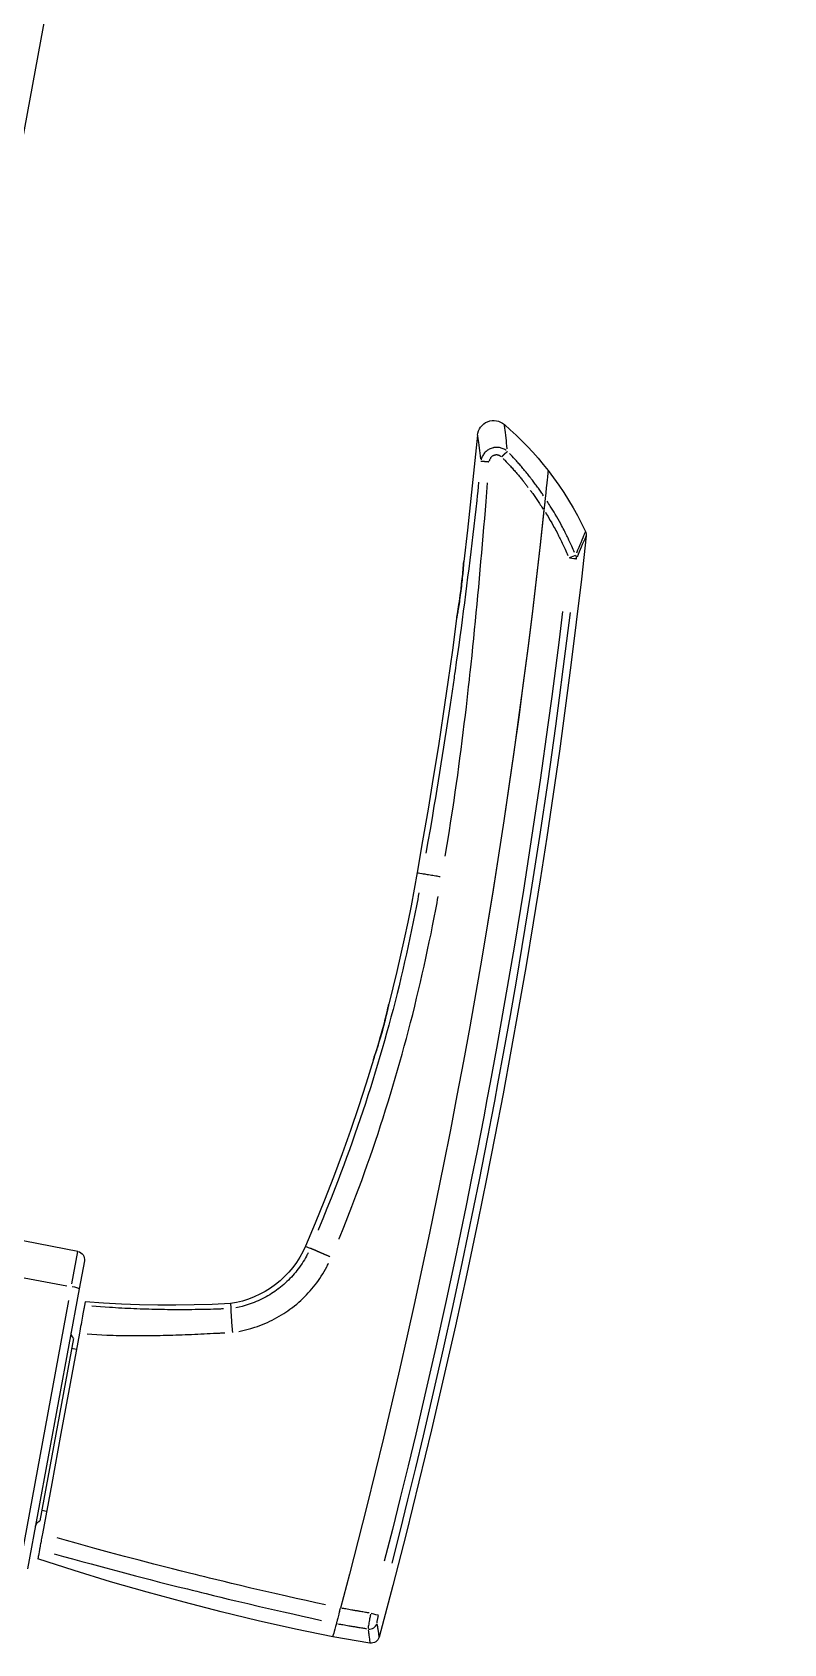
# Model space of a CAD drawing. Header units: millimetres. Extents: x 7086022 to 7120578, y 229555 to 276126.
# Drawn here: x 7107967.6 to 7108059.4, y 242827.8 to 243025 of the extents above; entities that cross this region are included whole.
import ezdxf
from ezdxf.xclip import XClip

# ---------------------------------------------------------------- set-up
doc = ezdxf.new("R2010")
doc.units = ezdxf.units.MM
doc.header["$LTSCALE"] = 100
doc.header["$XCLIPFRAME"] = 2
doc.layers.add('BP', color=7, linetype='Continuous')
doc.layers.add('U-84D-EX$0$DOR', color=4, linetype='Continuous')

# ---------------------------------------------------------------- blocks, each defined once
blk = doc.blocks.new('U-84D-EX$0$A$Cc7b664ce')
at = {"layer": 'U-84D-EX$0$DOR'}
blk.add_line((277.4, 58.62), (898.35, 172.95), dxfattribs=at)
at = {"layer": 'U-84D-EX$0$DOR', "color": 1}
for p, q in [((921.51, 155.99), (923.32, 146.25)), ((919.12, 144.92), (917.03, 155.73)), ((923.7, 144.75), (957.97, 151.06)), ((956.18, 151.74), (925.13, 146.03)), ((929.75, 145.46), (952.07, 149.57)), ((950.94, 148.75), (950.83, 149.34)), ((923.07, 145.64), (919.13, 144.92)), ((920.28, 144.12), (923.7, 144.75)), ((925.28, 144.03), (925.75, 144.11)), ((931.1, 145.1), (930.99, 145.69)), ((967.04, 109.22), (966.28, 113.76))]:
    blk.add_line(p, q, dxfattribs=at)
for centre, radius, start, end in [((952.9, 149.21), 0.9, 100.4323, 156.6833), ((920.1, 145.11), 1, 190.9323, 280.4323), ((790.69, 133.49), 135, 356.9342, 4.4752), ((929.1, 144.83), 0.9, 44.1813, 100.4323), ((913.72, 128.02), 11.91, 293.4792, 351.5661), ((838.78, 300.54), 200, 286.5093, 293.4792), ((895.76, 108.31), 0.5, 106.5093, 108.9849), ((895.76, 108.31), 0.5, 106.6331, 108.8611), ((966.05, 109.05), 1, 285.0126, 9.4323), ((838.78, 300.54), 200, 279.7819, 284.5048), ((889, 106.43), 0.5, 102.0022, 104.5048), ((757.38, 743.13), 650, 277.44826, 280.22462), ((841.71, 98.11), 0.5, 97.4483, 99.9525), ((757.38, 743.13), 650, 275.46043, 276.83171), ((834.76, 97.24), 0.5, 94.4661, 96.7072), ((834.76, 97.24), 0.5, 94.3416, 96.8317), ((819.43, 94.08), 2, 95.4604, 221.0267), ((848.09, 119.03), 40, 221.0267, 232.1808), ((848.09, 119.03), 40, 232.1808, 244.7397), ((831.45, 83.76), 1, 244.7397, 276.2755)]:
    blk.add_arc(centre, radius, start, end, dxfattribs=at)
at = {"layer": 'U-84D-EX$0$DOR', "color": 1, "extrusion": (0, 0, -1)}
for centre, major_axis, ratio, start_param, end_param in [((923.52, 145.74), (0.181, -0.983), 0.108626, 0.078103, 1.483966), ((963.4, 109.13), (0.255, -0.967), 0.008383, 0.192998, 1.4823), ((964.36, 109.29), (-0.168, -0.986), 0.963968, 4.463648, 5.770193), ((834.28, 84.92), (-0.374, -0.927), 0.002618, 0.453518, 1.490829), ((834.28, 84.92), (0.113, -0.994), 0.012948, 0.223292, 1.482452), ((834.28, 84.92), (0.358, -0.934), 0.852699, 0.32337, 0.803686)]:
    blk.add_ellipse(centre, major_axis=major_axis, ratio=ratio, start_param=start_param, end_param=end_param, dxfattribs=at)
at = {"layer": 'U-84D-EX$0$DOR', "color": 1}
for points in [[(929.13, 144.74), (937.31, 146.24), (945.49, 147.75), (953.66, 149.25)], [(955.61, 149.61), (956.37, 149.75), (956.75, 149.82), (956.75, 149.82)], [(966.28, 113.76), (963.83, 125.95), (960.64, 138.01), (956.75, 149.82)], [(925.5, 126.27), (925.5, 126.27), (925.7, 126.25), (926.11, 126.21)], [(926.11, 126.21), (926.11, 126.21), (926.11, 126.21), (926.11, 126.21)], [(926.11, 126.21), (926.11, 126.21), (926.11, 126.21), (926.11, 126.21)], [(918.47, 117.1), (918.48, 117.08), (918.56, 116.88), (918.73, 116.5)], [(963.22, 112.94), (963.07, 112.9), (962.92, 112.86), (962.76, 112.82)], [(962.76, 112.82), (962.76, 112.82), (962.76, 112.82), (962.76, 112.82)], [(964.65, 113.32), (965.65, 113.58), (966.28, 113.76), (966.28, 113.76)], [(964.65, 113.32), (965.65, 113.58), (966.28, 113.76), (966.28, 113.76)], [(964.65, 113.32), (964.65, 113.32), (964.65, 113.32), (964.65, 113.32)], [(872.76, 103.45), (872.77, 103.43), (872.8, 103.23), (872.87, 102.87)], [(872.88, 102.81), (872.88, 102.81), (872.88, 102.81), (872.88, 102.81)]]:
    blk.add_open_spline(points, degree=3, dxfattribs=at)
for points, knots in [([(953.66, 149.25), (953.92, 149.3), (954.18, 149.35), (954.65, 149.44), (954.87, 149.48), (955.19, 149.54), (955.31, 149.56), (955.5, 149.59), (955.56, 149.6), (955.61, 149.61)], [0, 0, 0, 0, 0.0787174, 0.0787174, 0.1569825, 0.1569825, 0.2148941, 0.2148941, 0.2727977, 0.2727977, 0.2727977, 0.2727977]), ([(962.37, 114.65), (962.02, 116.24), (961.67, 117.82), (960.87, 121.34), (960.42, 123.28), (959.67, 126.43), (959.38, 127.63), (958.9, 129.6), (958.71, 130.35), (958.15, 132.62), (957.76, 134.12), (956.75, 138.04), (956.11, 140.44), (955.04, 144.38), (954.61, 145.91), (954.18, 147.45)], [0.1765, 0.1765, 0.1765, 0.1765, 0.662652, 0.662652, 1.259972, 1.259972, 1.633298, 1.633298, 1.866626, 1.866626, 2.333282, 2.333282, 3.079933, 3.079933, 3.557905, 3.557905, 3.557905, 3.557905]), ([(956.11, 147.81), (956.54, 146.31), (956.95, 144.81), (958.02, 140.89), (958.65, 138.48), (959.67, 134.55), (960.05, 133.04), (960.61, 130.77), (960.8, 130.01), (961.28, 128.04), (961.58, 126.83), (962.33, 123.67), (962.78, 121.73), (963.57, 118.24), (963.92, 116.69), (964.26, 115.15)], [-3.546744, -3.546744, -3.546744, -3.546744, -3.079933, -3.079933, -2.333282, -2.333282, -1.866626, -1.866626, -1.633298, -1.633298, -1.259972, -1.259972, -0.662652, -0.662652, -0.189612, -0.189612, -0.189612, -0.189612]), ([(925.75, 144.11), (925.8, 144.12), (925.94, 144.15), (926.37, 144.23), (926.67, 144.28), (927.33, 144.41), (927.68, 144.47), (928.4, 144.6), (928.77, 144.67), (929.13, 144.74)], [0, 0, 0, 0, 0.138008, 0.138008, 0.2767768, 0.2767768, 0.3965237, 0.3965237, 0.508642, 0.508642, 0.508642, 0.508642]), ([(926.15, 127.11), (926.15, 127.28), (926.16, 127.44), (926.17, 127.61), (926.19, 128.1), (926.2, 128.6), (926.21, 129.1), (926.23, 129.6), (926.24, 130.1), (926.24, 130.6), (926.25, 131.09), (926.25, 131.59), (926.25, 132.09), (926.25, 132.59), (926.25, 133.09), (926.25, 133.58), (926.24, 134.08), (926.24, 134.58), (926.23, 135.08), (926.22, 135.12), (926.22, 135.16), (926.22, 135.19), (926.21, 135.65), (926.2, 136.11), (926.19, 136.57), (926.17, 137.07), (926.15, 137.57), (926.13, 138.07), (926.11, 138.56), (926.09, 139.06), (926.06, 139.56), (926.03, 140.06), (926, 140.55), (925.97, 141.05), (925.93, 141.77), (925.88, 142.5), (925.82, 143.22)], [0.102473, 0.102473, 0.102473, 0.102473, 0.153054, 0.153054, 0.153054, 0.306155, 0.306155, 0.306155, 0.459341, 0.459341, 0.459341, 0.612629, 0.612629, 0.612629, 0.766019, 0.766019, 0.766019, 0.919502, 0.919502, 0.919502, 0.931379, 0.931379, 0.931379, 1.073045, 1.073045, 1.073045, 1.226614, 1.226614, 1.226614, 1.380188, 1.380188, 1.380188, 1.533753, 1.533753, 1.533753, 1.757354, 1.757354, 1.757354, 1.757354]), ([(929.21, 143.8), (929.27, 143), (929.31, 142.19), (929.35, 141.38), (929.37, 140.86), (929.38, 140.35), (929.39, 139.84), (929.41, 139.33), (929.41, 138.82), (929.42, 138.31), (929.42, 137.8), (929.42, 137.28), (929.41, 136.77), (929.41, 136.3), (929.4, 135.83), (929.4, 135.36), (929.4, 135.32), (929.39, 135.28), (929.39, 135.24), (929.38, 134.73), (929.37, 134.22), (929.36, 133.7), (929.34, 133.19), (929.32, 132.68), (929.3, 132.17), (929.29, 131.66), (929.27, 131.15), (929.24, 130.64), (929.22, 130.13), (929.2, 129.62), (929.17, 129.11), (929.15, 128.6), (929.12, 128.09), (929.1, 127.58), (929.09, 127.38), (929.08, 127.17), (929.07, 126.96)], [-1.776877, -1.776877, -1.776877, -1.776877, -1.533753, -1.533753, -1.533753, -1.380188, -1.380188, -1.380188, -1.226614, -1.226614, -1.226614, -1.073045, -1.073045, -1.073045, -0.931379, -0.931379, -0.931379, -0.919502, -0.919502, -0.919502, -0.766019, -0.766019, -0.766019, -0.612629, -0.612629, -0.612629, -0.459341, -0.459341, -0.459341, -0.306155, -0.306155, -0.306155, -0.153054, -0.153054, -0.153054, -0.091255, -0.091255, -0.091255, -0.091255]), ([(926.11, 126.21), (926.16, 126.22), (926.28, 126.22), (926.68, 126.21), (926.94, 126.19), (927.52, 126.15), (927.81, 126.13), (928.4, 126.08), (928.7, 126.06), (929.01, 126.03), (929.02, 126.03), (929.02, 126.03)], [-0.427671, -0.427671, -0.427671, -0.427671, -0.3087961, -0.3087961, -0.1893948, -0.1893948, -0.0916754, -0.0916754, 0, 0, 0.0013793, 0.0013793, 0.0013793, 0.0013793]), ([(919.3, 116.77), (919.43, 116.84), (919.56, 116.9), (919.99, 117.14), (920.29, 117.32), (920.59, 117.51), (920.88, 117.7), (921.17, 117.91), (921.44, 118.13), (921.72, 118.34), (921.99, 118.57), (922.25, 118.81), (922.5, 119.05), (922.75, 119.3), (922.99, 119.56), (923.23, 119.82), (923.45, 120.09), (923.67, 120.37), (923.68, 120.39), (923.7, 120.42), (923.71, 120.44), (923.91, 120.7), (924.09, 120.96), (924.27, 121.24), (924.46, 121.54), (924.64, 121.84), (924.8, 122.15), (924.96, 122.47), (925.11, 122.79), (925.25, 123.11), (925.39, 123.44), (925.51, 123.77), (925.62, 124.1), (925.78, 124.59), (925.91, 125.08), (926, 125.59)], [4.936543, 4.936543, 4.936543, 4.936543, 4.988998, 4.988998, 5.119098, 5.119098, 5.119098, 5.24919, 5.24919, 5.24919, 5.379509, 5.379509, 5.379509, 5.510197, 5.510197, 5.510197, 5.640757, 5.640757, 5.640757, 5.650215, 5.650215, 5.650215, 5.771279, 5.771279, 5.771279, 5.901998, 5.901998, 5.901998, 6.032925, 6.032925, 6.032925, 6.163678, 6.163678, 6.163678, 6.353624, 6.353624, 6.353624, 6.353624]), ([(928.9, 125.24), (928.77, 124.58), (928.6, 123.92), (928.39, 123.27), (928.26, 122.86), (928.1, 122.45), (927.93, 122.05), (927.76, 121.65), (927.58, 121.25), (927.37, 120.87), (927.17, 120.48), (926.95, 120.1), (926.71, 119.74), (926.49, 119.4), (926.26, 119.07), (926.02, 118.75), (926, 118.72), (925.98, 118.7), (925.96, 118.67), (925.69, 118.33), (925.41, 117.99), (925.12, 117.67), (924.82, 117.35), (924.51, 117.04), (924.19, 116.75), (923.87, 116.45), (923.54, 116.17), (923.2, 115.91), (922.85, 115.64), (922.5, 115.39), (922.14, 115.16), (921.77, 114.92), (921.4, 114.7), (920.86, 114.42), (920.71, 114.34), (920.55, 114.27)], [-6.367155, -6.367155, -6.367155, -6.367155, -6.163678, -6.163678, -6.163678, -6.032925, -6.032925, -6.032925, -5.901998, -5.901998, -5.901998, -5.771279, -5.771279, -5.771279, -5.650215, -5.650215, -5.650215, -5.640757, -5.640757, -5.640757, -5.510197, -5.510197, -5.510197, -5.379509, -5.379509, -5.379509, -5.24919, -5.24919, -5.24919, -5.119098, -5.119098, -5.119098, -4.988998, -4.988998, -4.937256, -4.937256, -4.937256, -4.937256]), ([(875.24, 103.23), (875.77, 103.32), (876.3, 103.42), (876.83, 103.53), (878.14, 103.78), (879.45, 104.04), (880.75, 104.32), (882.05, 104.6), (883.35, 104.89), (884.65, 105.19), (885.95, 105.5), (887.24, 105.81), (888.53, 106.14), (889.82, 106.47), (891.11, 106.82), (892.39, 107.17), (893.67, 107.53), (894.95, 107.9), (896.23, 108.28), (896.23, 108.28), (897.51, 108.66), (898.78, 109.05), (900.05, 109.46), (901.32, 109.87), (902.58, 110.29), (903.84, 110.72), (905.1, 111.15), (906.35, 111.6), (907.61, 112.06), (908.86, 112.51), (910.1, 112.98), (911.34, 113.47), (913.03, 114.12), (914.71, 114.8), (916.38, 115.5), (916.43, 115.52), (916.48, 115.54), (916.52, 115.56)], [0.240509, 0.240509, 0.240509, 0.240509, 0.404642, 0.404642, 0.404642, 0.809226, 0.809226, 0.809226, 1.213815, 1.213815, 1.213815, 1.618461, 1.618461, 1.618461, 2.023217, 2.023217, 2.023217, 2.427959, 2.427959, 2.428128, 2.428128, 2.833118, 2.833118, 2.833118, 3.238107, 3.238107, 3.238107, 3.643132, 3.643132, 3.643132, 4.048229, 4.048229, 4.048229, 4.598889, 4.598889, 4.598889, 4.614801, 4.614801, 4.614801, 4.614801]), ([(828.37, 87.93), (850.97, 90.36), (873.47, 93.65), (918.32, 101.94), (940.65, 106.95), (962.76, 112.82)], [-13.837182, -13.837182, -13.837182, -13.837182, -7.017999, -7.017999, -0.154212, -0.154212, -0.154212, -0.154212]), ([(828.43, 87.94), (851.01, 90.37), (873.49, 93.65), (918.32, 101.94), (940.65, 106.95), (962.76, 112.82)], [-13.831102, -13.831102, -13.831102, -13.831102, -7.017999, -7.017999, -0.154076, -0.154076, -0.154076, -0.154076]), ([(917.59, 113), (917.54, 112.98), (917.49, 112.96), (917.44, 112.94), (915.74, 112.24), (914.03, 111.57), (912.32, 110.92), (911.05, 110.45), (909.78, 109.98), (908.51, 109.53), (907.24, 109.08), (905.96, 108.65), (904.68, 108.22), (903.4, 107.8), (902.11, 107.39), (900.82, 106.99), (899.53, 106.59), (898.24, 106.2), (896.94, 105.83), (896.94, 105.83), (895.64, 105.46), (894.34, 105.1), (893.04, 104.75), (891.74, 104.4), (890.43, 104.06), (889.12, 103.74), (887.81, 103.42), (886.5, 103.11), (885.18, 102.81), (883.87, 102.51), (882.55, 102.22), (881.23, 101.95), (879.91, 101.67), (878.59, 101.41), (877.26, 101.16), (876.73, 101.06), (876.19, 100.96), (875.66, 100.86)], [-4.614848, -4.614848, -4.614848, -4.614848, -4.598889, -4.598889, -4.598889, -4.048229, -4.048229, -4.048229, -3.643132, -3.643132, -3.643132, -3.238107, -3.238107, -3.238107, -2.833118, -2.833118, -2.833118, -2.428128, -2.428128, -2.427959, -2.427959, -2.023217, -2.023217, -2.023217, -1.618461, -1.618461, -1.618461, -1.213815, -1.213815, -1.213815, -0.809226, -0.809226, -0.809226, -0.404642, -0.404642, -0.404642, -0.241406, -0.241406, -0.241406, -0.241406]), ([(963.36, 109.29), (963.33, 109.45), (963.31, 109.61), (963.25, 109.96), (963.21, 110.16), (963.16, 110.48), (963.14, 110.61), (963.1, 110.81), (963.09, 110.88), (963.05, 111.12), (963.02, 111.27), (962.96, 111.67), (962.91, 111.92), (962.84, 112.32), (962.82, 112.48), (962.79, 112.63)], [0.0190261, 0.0190261, 0.0190261, 0.0190261, 0.0667994, 0.0667994, 0.127013, 0.127013, 0.1646465, 0.1646465, 0.1881674, 0.1881674, 0.2352093, 0.2352093, 0.3104763, 0.3104763, 0.3575292, 0.3575292, 0.3575292, 0.3575292]), ([(963.22, 112.94), (963.31, 112.96), (963.41, 112.99), (963.74, 113.07), (963.95, 113.13), (964.26, 113.21), (964.36, 113.24), (964.54, 113.29), (964.61, 113.31), (964.65, 113.32)], [0.047914, 0.047914, 0.047914, 0.047914, 0.0787286, 0.0787286, 0.157191, 0.157191, 0.2113744, 0.2113744, 0.2655223, 0.2655223, 0.2655223, 0.2655223]), ([(964.68, 113.12), (964.72, 112.92), (964.75, 112.72), (964.83, 112.27), (964.87, 112.02), (964.94, 111.62), (964.97, 111.47), (965.01, 111.24), (965.02, 111.16), (965.05, 110.96), (965.07, 110.83), (965.13, 110.51), (965.16, 110.31), (965.22, 109.96), (965.25, 109.8), (965.28, 109.64)], [-0.3719583, -0.3719583, -0.3719583, -0.3719583, -0.3104763, -0.3104763, -0.2352093, -0.2352093, -0.1881674, -0.1881674, -0.1646465, -0.1646465, -0.127013, -0.127013, -0.0667994, -0.0667994, -0.0183551, -0.0183551, -0.0183551, -0.0183551]), ([(895.58, 108.77), (895.53, 108.75), (895.44, 108.72), (894.77, 108.5), (893.45, 108.07), (890.81, 107.34), (889.55, 107.06), (888.95, 106.93), (888.88, 106.91), (888.89, 106.92)], [0.0472943, 0.0472943, 0.0472943, 0.0472943, 0.1287393, 0.1287393, 0.4863063, 0.4863063, 0.8392898, 0.8392898, 0.945886, 0.945886, 0.945886, 0.945886]), ([(888.9, 106.92), (888.9, 106.92), (888.96, 106.93), (889.19, 106.98), (889.36, 107.02), (889.79, 107.12), (890.05, 107.18), (890.64, 107.32), (890.97, 107.4), (891.65, 107.57), (892, 107.67), (892.71, 107.87), (893.06, 107.97), (893.73, 108.17), (894.05, 108.27), (894.61, 108.45), (894.85, 108.53), (895.24, 108.66), (895.39, 108.71), (895.56, 108.76), (895.6, 108.78), (895.6, 108.78)], [-0.945886, -0.945886, -0.945886, -0.945886, -0.8494475, -0.8494475, -0.7527157, -0.7527157, -0.6567744, -0.6567744, -0.5614005, -0.5614005, -0.4656036, -0.4656036, -0.3692329, -0.3692329, -0.2725208, -0.2725208, -0.1761168, -0.1761168, -0.0798196, -0.0798196, 0, 0, 0, 0]), ([(963.52, 109.14), (963.58, 109.15), (963.65, 109.16), (963.89, 109.21), (964.05, 109.25), (964.46, 109.32), (964.69, 109.36), (965.05, 109.42), (965.19, 109.44), (965.27, 109.44)], [-0.1252188, -0.1252188, -0.1252188, -0.1252188, -0.1153331, -0.1153331, -0.0889713, -0.0889713, -0.0467923, -0.0467923, -0.0065905, -0.0065905, -0.0065905, -0.0065905]), ([(965.47, 109.42), (965.68, 109.39), (965.88, 109.36), (966.43, 109.28), (966.72, 109.25), (966.97, 109.22), (967.02, 109.22), (967.03, 109.22)], [-2.464583, -2.464583, -2.464583, -2.464583, -2.213684, -2.213684, -1.677033, -1.677033, -1.400673, -1.400673, -1.400673, -1.400673]), ([(831.56, 82.76), (859.7, 85.86), (887.72, 90.29), (932.51, 99.55), (949.48, 103.57), (966.31, 108.09)], [0, 0, 0, 0, 8.492381, 8.492381, 13.720401, 13.720401, 13.720401, 13.720401]), ([(840.8, 85.67), (845.43, 86.23), (850.06, 86.82), (863.69, 88.68), (872.68, 90.05), (887.25, 92.48), (892.85, 93.47), (901.23, 95.03), (904.02, 95.57), (911.26, 96.99), (915.72, 97.9), (927.28, 100.35), (934.38, 101.94), (946.66, 104.85), (951.85, 106.13), (957.03, 107.46)], [0.985761, 0.985761, 0.985761, 0.985761, 2.385919, 2.385919, 5.112683, 5.112683, 6.81691, 6.81691, 7.669024, 7.669024, 9.032406, 9.032406, 11.213818, 11.213818, 12.817208, 12.817208, 12.817208, 12.817208]), ([(957.28, 106.51), (952.09, 105.19), (946.9, 103.91), (934.6, 100.99), (927.5, 99.4), (915.92, 96.95), (911.47, 96.04), (904.21, 94.61), (901.42, 94.08), (893.03, 92.52), (887.43, 91.53), (872.84, 89.09), (863.84, 87.72), (850.2, 85.86), (845.56, 85.27), (840.93, 84.71)], [-12.817208, -12.817208, -12.817208, -12.817208, -11.213818, -11.213818, -9.032406, -9.032406, -7.669024, -7.669024, -6.81691, -6.81691, -5.112683, -5.112683, -2.385919, -2.385919, -0.985761, -0.985761, -0.985761, -0.985761]), ([(964.59, 108.33), (964.55, 108.33), (964.48, 108.33), (964.3, 108.31), (964.18, 108.29), (963.98, 108.25), (963.89, 108.23), (963.78, 108.2), (963.74, 108.19), (963.71, 108.18)], [0.0065905, 0.0065905, 0.0065905, 0.0065905, 0.0467923, 0.0467923, 0.0889713, 0.0889713, 0.1153331, 0.1153331, 0.1252188, 0.1252188, 0.1252188, 0.1252188]), ([(966.31, 108.09), (966.29, 108.09), (966.24, 108.09), (966, 108.12), (965.72, 108.15), (965.17, 108.24), (964.97, 108.27), (964.76, 108.3)], [1.400673, 1.400673, 1.400673, 1.400673, 1.677033, 1.677033, 2.213684, 2.213684, 2.464583, 2.464583, 2.464583, 2.464583]), ([(872.88, 102.78), (872.89, 102.73), (872.9, 102.63), (872.95, 102.33), (872.98, 102.12), (873.06, 101.65), (873.1, 101.42), (873.17, 100.99), (873.2, 100.8), (873.24, 100.61)], [-0.3346486, -0.3346486, -0.3346486, -0.3346486, -0.2532196, -0.2532196, -0.1537994, -0.1537994, -0.0745043, -0.0745043, -0.0161853, -0.0161853, -0.0161853, -0.0161853]), ([(824.97, 95.92), (825.72, 96), (826.47, 96.08), (827.23, 96.16), (828.62, 96.32), (830.01, 96.47), (831.4, 96.64), (832.79, 96.8), (834.18, 96.96), (835.57, 97.13), (836.95, 97.31), (838.34, 97.48), (839.73, 97.66), (841.12, 97.84), (842.5, 98.03), (843.89, 98.22), (845.28, 98.41), (846.66, 98.6), (848.05, 98.8), (848.34, 98.84), (848.64, 98.88), (848.94, 98.93), (850.03, 99.08), (851.11, 99.24), (852.2, 99.41), (853.58, 99.61), (854.96, 99.82), (856.35, 100.04), (857.73, 100.25), (859.11, 100.47), (860.49, 100.7), (861.87, 100.92), (863.25, 101.15), (864.63, 101.38), (866.54, 101.7), (868.46, 102.03), (870.37, 102.36)], [1.214693, 1.214693, 1.214693, 1.214693, 1.442491, 1.442491, 1.442491, 1.863272, 1.863272, 1.863272, 2.284193, 2.284193, 2.284193, 2.705238, 2.705238, 2.705238, 3.126382, 3.126382, 3.126382, 3.547595, 3.547595, 3.547595, 3.638369, 3.638369, 3.638369, 3.968845, 3.968845, 3.968845, 4.390103, 4.390103, 4.390103, 4.811346, 4.811346, 4.811346, 5.23256, 5.23256, 5.23256, 5.817017, 5.817017, 5.817017, 5.817017]), ([(870.75, 100), (868.83, 99.68), (866.91, 99.37), (864.99, 99.08), (863.6, 98.87), (862.21, 98.67), (860.82, 98.48), (859.43, 98.29), (858.04, 98.11), (856.64, 97.93), (855.25, 97.75), (853.86, 97.59), (852.46, 97.42), (851.37, 97.3), (850.28, 97.17), (849.18, 97.05), (848.88, 97.02), (848.58, 96.99), (848.28, 96.95), (846.89, 96.8), (845.49, 96.66), (844.1, 96.52), (842.7, 96.38), (841.3, 96.24), (839.91, 96.11), (838.51, 95.98), (837.11, 95.85), (835.72, 95.73), (834.32, 95.6), (832.92, 95.48), (831.53, 95.36), (830.13, 95.24), (828.73, 95.12), (827.34, 95.01), (826.58, 94.94), (825.82, 94.88), (825.07, 94.82)], [-5.816097, -5.816097, -5.816097, -5.816097, -5.23256, -5.23256, -5.23256, -4.811346, -4.811346, -4.811346, -4.390103, -4.390103, -4.390103, -3.968845, -3.968845, -3.968845, -3.638369, -3.638369, -3.638369, -3.547595, -3.547595, -3.547595, -3.126382, -3.126382, -3.126382, -2.705238, -2.705238, -2.705238, -2.284193, -2.284193, -2.284193, -1.863272, -1.863272, -1.863272, -1.442491, -1.442491, -1.442491, -1.214645, -1.214645, -1.214645, -1.214645]), ([(834.72, 97.74), (834.72, 97.74), (834.78, 97.75), (835.02, 97.77), (835.19, 97.78), (835.64, 97.82), (835.9, 97.84), (836.51, 97.9), (836.84, 97.93), (837.55, 98.01), (837.91, 98.06), (838.64, 98.15), (839.01, 98.2), (839.7, 98.29), (840.02, 98.34), (840.59, 98.43), (840.84, 98.47), (841.25, 98.54), (841.4, 98.57), (841.58, 98.6), (841.62, 98.61), (841.62, 98.61)], [-1.8901765, -1.8901765, -1.8901765, -1.8901765, -1.7941071, -1.7941071, -1.6978563, -1.6978563, -1.6017526, -1.6017526, -1.5057726, -1.5057726, -1.4095339, -1.4095339, -1.3133859, -1.3133859, -1.2176651, -1.2176651, -1.1220637, -1.1220637, -1.0255377, -1.0255377, -0.9452277, -0.9452277, -0.9452277, -0.9452277]), ([(841.58, 98.6), (841.48, 98.58), (841.21, 98.53), (840.11, 98.35), (839.1, 98.2), (837.21, 97.97), (836.33, 97.88), (835.32, 97.79), (835.02, 97.77), (834.81, 97.75), (834.77, 97.75), (834.75, 97.74)], [0.9924751, 0.9924751, 0.9924751, 0.9924751, 1.1624396, 1.1624396, 1.426455, 1.426455, 1.6565184, 1.6565184, 1.800308, 1.800308, 1.8429291, 1.8429291, 1.8429291, 1.8429291]), ([(819.24, 96.07), (819.25, 96.07), (819.27, 96.07), (819.36, 96.06), (819.48, 96.04), (819.91, 95.98), (820.31, 95.92), (821.19, 95.81), (821.64, 95.75), (822.13, 95.69)], [0.055465, 0.055465, 0.055465, 0.055465, 0.1489948, 0.1489948, 0.3873866, 0.3873866, 0.7688134, 0.7688134, 1.0538342, 1.0538342, 1.0538342, 1.0538342]), ([(821.08, 92.55), (821.05, 92.6), (821.02, 92.65), (820.99, 92.69), (820.91, 92.83), (820.85, 92.98), (820.8, 93.15), (820.75, 93.3), (820.72, 93.47), (820.72, 93.64), (820.71, 93.79), (820.73, 93.93), (820.75, 94.08), (820.76, 94.1), (820.76, 94.12), (820.77, 94.14), (820.81, 94.31), (820.86, 94.47), (820.94, 94.62), (821.02, 94.77), (821.12, 94.9), (821.23, 95.02), (821.34, 95.15), (821.46, 95.26), (821.6, 95.34), (821.73, 95.43), (821.88, 95.51), (822.02, 95.56), (822.09, 95.59), (822.16, 95.61), (822.24, 95.62)], [0.7634671, 0.7634671, 0.7634671, 0.7634671, 0.7719575, 0.7719575, 0.7719575, 0.7959336, 0.7959336, 0.7959336, 0.8194851, 0.8194851, 0.8194851, 0.8396935, 0.8396935, 0.8396935, 0.8426581, 0.8426581, 0.8426581, 0.8658987, 0.8658987, 0.8658987, 0.8893235, 0.8893235, 0.8893235, 0.9131661, 0.9131661, 0.9131661, 0.9372907, 0.9372907, 0.9372907, 0.9487167, 0.9487167, 0.9487167, 0.9487167]), ([(817.92, 92.77), (817.92, 92.77), (817.92, 92.77), (817.92, 92.77), (817.92, 92.77), (817.92, 92.77), (817.92, 92.77)], [-0.0009102932, -0.0009102932, -0.0009102932, -0.0009102932, 0, 0, 0, 0.0000013988, 0.0000013988, 0.0000013988, 0.0000013988]), ([(820.9, 92.43), (820.41, 92.48), (819.97, 92.52), (819.06, 92.63), (818.64, 92.68), (818.18, 92.74), (818.05, 92.75), (817.96, 92.77), (817.94, 92.77), (817.93, 92.77)], [-1.035833, -1.035833, -1.035833, -1.035833, -0.7688134, -0.7688134, -0.3873866, -0.3873866, -0.1489948, -0.1489948, -0.055364, -0.055364, -0.055364, -0.055364]), ([(822.42, 94.6), (822.38, 94.59), (822.34, 94.58), (822.3, 94.57), (822.22, 94.55), (822.15, 94.52), (822.07, 94.48), (822, 94.44), (821.94, 94.4), (821.88, 94.34), (821.82, 94.29), (821.77, 94.23), (821.73, 94.16), (821.69, 94.09), (821.66, 94.02), (821.64, 93.94), (821.63, 93.93), (821.63, 93.92), (821.63, 93.91), (821.61, 93.85), (821.61, 93.78), (821.61, 93.71), (821.62, 93.63), (821.63, 93.55), (821.66, 93.48), (821.69, 93.4), (821.72, 93.33), (821.77, 93.27), (821.79, 93.24), (821.8, 93.22), (821.82, 93.2)], [-0.9487167, -0.9487167, -0.9487167, -0.9487167, -0.9372907, -0.9372907, -0.9372907, -0.9131661, -0.9131661, -0.9131661, -0.8893235, -0.8893235, -0.8893235, -0.8658987, -0.8658987, -0.8658987, -0.8426581, -0.8426581, -0.8426581, -0.8396935, -0.8396935, -0.8396935, -0.8194851, -0.8194851, -0.8194851, -0.7959336, -0.7959336, -0.7959336, -0.7719575, -0.7719575, -0.7719575, -0.7634671, -0.7634671, -0.7634671, -0.7634671]), ([(822.07, 92.94), (822.15, 92.87), (822.22, 92.79), (822.29, 92.72), (822.53, 92.49), (822.77, 92.27), (823.01, 92.04), (823.16, 91.91), (823.3, 91.77), (823.45, 91.64), (823.6, 91.51), (823.75, 91.38), (823.9, 91.25), (824.05, 91.12), (824.2, 90.99), (824.36, 90.86), (824.51, 90.74), (824.66, 90.61), (824.82, 90.49), (824.87, 90.45), (824.92, 90.41), (824.97, 90.36), (825.08, 90.28), (825.18, 90.2), (825.29, 90.12), (825.4, 90.03), (825.5, 89.95), (825.61, 89.87)], [-0.7271361, -0.7271361, -0.7271361, -0.7271361, -0.6967801, -0.6967801, -0.6967801, -0.5974607, -0.5974607, -0.5974607, -0.5378253, -0.5378253, -0.5378253, -0.4781736, -0.4781736, -0.4781736, -0.4185026, -0.4185026, -0.4185026, -0.3588091, -0.3588091, -0.3588091, -0.3394804, -0.3394804, -0.3394804, -0.29909, -0.29909, -0.29909, -0.2584279, -0.2584279, -0.2584279, -0.2584279]), ([(826.63, 87.98), (826.49, 88.08), (826.35, 88.18), (826.21, 88.27), (826.04, 88.39), (825.88, 88.51), (825.71, 88.62), (825.55, 88.74), (825.38, 88.86), (825.22, 88.99), (825.05, 89.11), (824.89, 89.23), (824.73, 89.35), (824.62, 89.44), (824.51, 89.52), (824.4, 89.61), (824.35, 89.65), (824.3, 89.69), (824.24, 89.73), (824.08, 89.86), (823.92, 89.98), (823.77, 90.11), (823.61, 90.24), (823.45, 90.37), (823.3, 90.5), (823.14, 90.63), (822.98, 90.77), (822.83, 90.9), (822.68, 91.03), (822.52, 91.17), (822.37, 91.3), (822.12, 91.53), (821.87, 91.76), (821.62, 91.99), (821.57, 92.04), (821.52, 92.09), (821.47, 92.14)], [0.0699461, 0.0699461, 0.0699461, 0.0699461, 0.1197469, 0.1197469, 0.1197469, 0.1795621, 0.1795621, 0.1795621, 0.2393421, 0.2393421, 0.2393421, 0.29909, 0.29909, 0.29909, 0.3394804, 0.3394804, 0.3394804, 0.3588091, 0.3588091, 0.3588091, 0.4185026, 0.4185026, 0.4185026, 0.4781736, 0.4781736, 0.4781736, 0.5378253, 0.5378253, 0.5378253, 0.5974607, 0.5974607, 0.5974607, 0.6967801, 0.6967801, 0.6967801, 0.717216, 0.717216, 0.717216, 0.717216]), ([(825.95, 89.62), (826.05, 89.54), (826.14, 89.47), (826.24, 89.4), (826.41, 89.28), (826.57, 89.17), (826.73, 89.05), (826.9, 88.94), (827.06, 88.83), (827.23, 88.72), (827.39, 88.6), (827.56, 88.49), (827.73, 88.39), (827.92, 88.26), (828.11, 88.14), (828.3, 88.02)], [-0.2165822, -0.2165822, -0.2165822, -0.2165822, -0.1795621, -0.1795621, -0.1795621, -0.1197469, -0.1197469, -0.1197469, -0.0598931, -0.0598931, -0.0598931, -0.0000094, -0.0000094, -0.0000094, 0.0679321, 0.0679321, 0.0679321, 0.0679321]), ([(823.57, 87.43), (823.57, 87.43), (823.94, 87.47), (825.22, 87.6), (825.99, 87.68), (826.94, 87.78)], [-1.308656, -1.308656, -1.308656, -1.308656, -0.633811, -0.633811, -0.102514, -0.102514, -0.102514, -0.102514]), ([(823.57, 87.43), (823.57, 87.43), (823.94, 87.47), (825.22, 87.6), (826, 87.68), (826.96, 87.78)], [-1.308656, -1.308656, -1.308656, -1.308656, -0.633811, -0.633811, -0.098324, -0.098324, -0.098324, -0.098324]), ([(826.96, 87.78), (827.03, 87.79), (827.11, 87.8), (827.33, 87.82), (827.5, 87.84), (827.9, 87.88), (828.14, 87.91), (828.37, 87.93)], [0, 0, 0, 0, 0.0353922, 0.0353922, 0.0847239, 0.0847239, 0.144981, 0.144981, 0.144981, 0.144981]), ([(833.57, 84.22), (833.32, 84.32), (833.07, 84.43), (832.49, 84.68), (832.16, 84.84), (831.63, 85.09), (831.42, 85.19), (831.09, 85.35), (830.97, 85.42), (830.59, 85.61), (830.34, 85.75), (829.69, 86.1), (829.3, 86.32), (828.56, 86.75), (828.23, 86.96), (827.69, 87.3), (827.49, 87.43), (827.29, 87.56)], [-0.6247442, -0.6247442, -0.6247442, -0.6247442, -0.5455793, -0.5455793, -0.4394484, -0.4394484, -0.3731166, -0.3731166, -0.3316592, -0.3316592, -0.2487444, -0.2487444, -0.1160807, -0.1160807, 0, 0, 0.0695896, 0.0695896, 0.0695896, 0.0695896]), ([(828.66, 87.76), (828.89, 87.61), (829.13, 87.47), (829.74, 87.1), (830.13, 86.88), (830.76, 86.54), (831.01, 86.41), (831.38, 86.22), (831.5, 86.16), (831.82, 86), (832.02, 85.9), (832.54, 85.65), (832.86, 85.5), (833.44, 85.25), (833.7, 85.14), (833.96, 85.03)], [0.0331659, 0.0331659, 0.0331659, 0.0331659, 0.1160807, 0.1160807, 0.2487444, 0.2487444, 0.3316592, 0.3316592, 0.3731166, 0.3731166, 0.4394484, 0.4394484, 0.5455793, 0.5455793, 0.6301524, 0.6301524, 0.6301524, 0.6301524]), ([(831.03, 82.86), (831.04, 82.86), (831.05, 82.87), (831.13, 82.9), (831.23, 82.94), (831.6, 83.11), (831.93, 83.25), (832.74, 83.59), (833.16, 83.76), (833.65, 83.96)], [-1.164282, -1.164282, -1.164282, -1.164282, -1.069193, -1.069193, -0.824806, -0.824806, -0.433787, -0.433787, -0.126515, -0.126515, -0.126515, -0.126515]), ([(834.12, 83.83), (833.64, 83.65), (833.23, 83.48), (832.44, 83.15), (832.12, 83.01), (831.76, 82.85), (831.66, 82.81), (831.58, 82.77), (831.56, 82.76), (831.56, 82.76)], [0.126515, 0.126515, 0.126515, 0.126515, 0.433787, 0.433787, 0.824806, 0.824806, 1.069193, 1.069193, 1.221935, 1.221935, 1.221935, 1.221935])]:
    blk.add_open_spline(points, degree=3, knots=knots, dxfattribs=at)
for points, weights in [([(919.76, 114.11), (919.24, 115.34), (918.84, 116.24), (918.74, 116.48)], [0.977415737086, 0.849042032103, 0.849042032103, 0.977415737086]), ([(822.51, 94.68), (822.47, 95.18), (822.44, 95.55), (822.43, 95.65)], [0.977510095571, 0.849672744078, 0.849672744078, 0.977510095571]), ([(821.85, 93.08), (821.56, 92.79), (821.33, 92.55), (821.22, 92.41)], [0.983517428627, 0.889827022926, 0.889827022926, 0.983517428627])]:
    blk.add_rational_spline(points, weights, degree=3, dxfattribs=at)
blk = doc.blocks.new('U-84D-EX', base_point=(0, 0))
at = {"layer": 'U-84D-EX$0$DOR', "xscale": -1}
blk.add_blockref('U-84D-EX$0$A$Cc7b664ce', (-3600, -2005), dxfattribs=at)

msp = doc.modelspace()

# ---------------------------------------------------------------- block references
at = {"layer": 'BP'}
ref = msp.add_blockref('U-84D-EX', (7106113.06, 247394.92), dxfattribs=dict(at, rotation=90))
XClip(ref).set_block_clipping_path([(324.9999999999, 0), (324.9999999967, -2999.9999999991), (2544.9999999997, -2999.9999999991), (2544.9999999997, -1934.9999999991), (6614.9999999999, -1934.9999999991), (6614.9999999999, -10964.9999999991), (-9540.0000000001, -10964.9999999991), (-9540.0000000001, -17.3253110833)])

doc.saveas('drawing.dxf')
